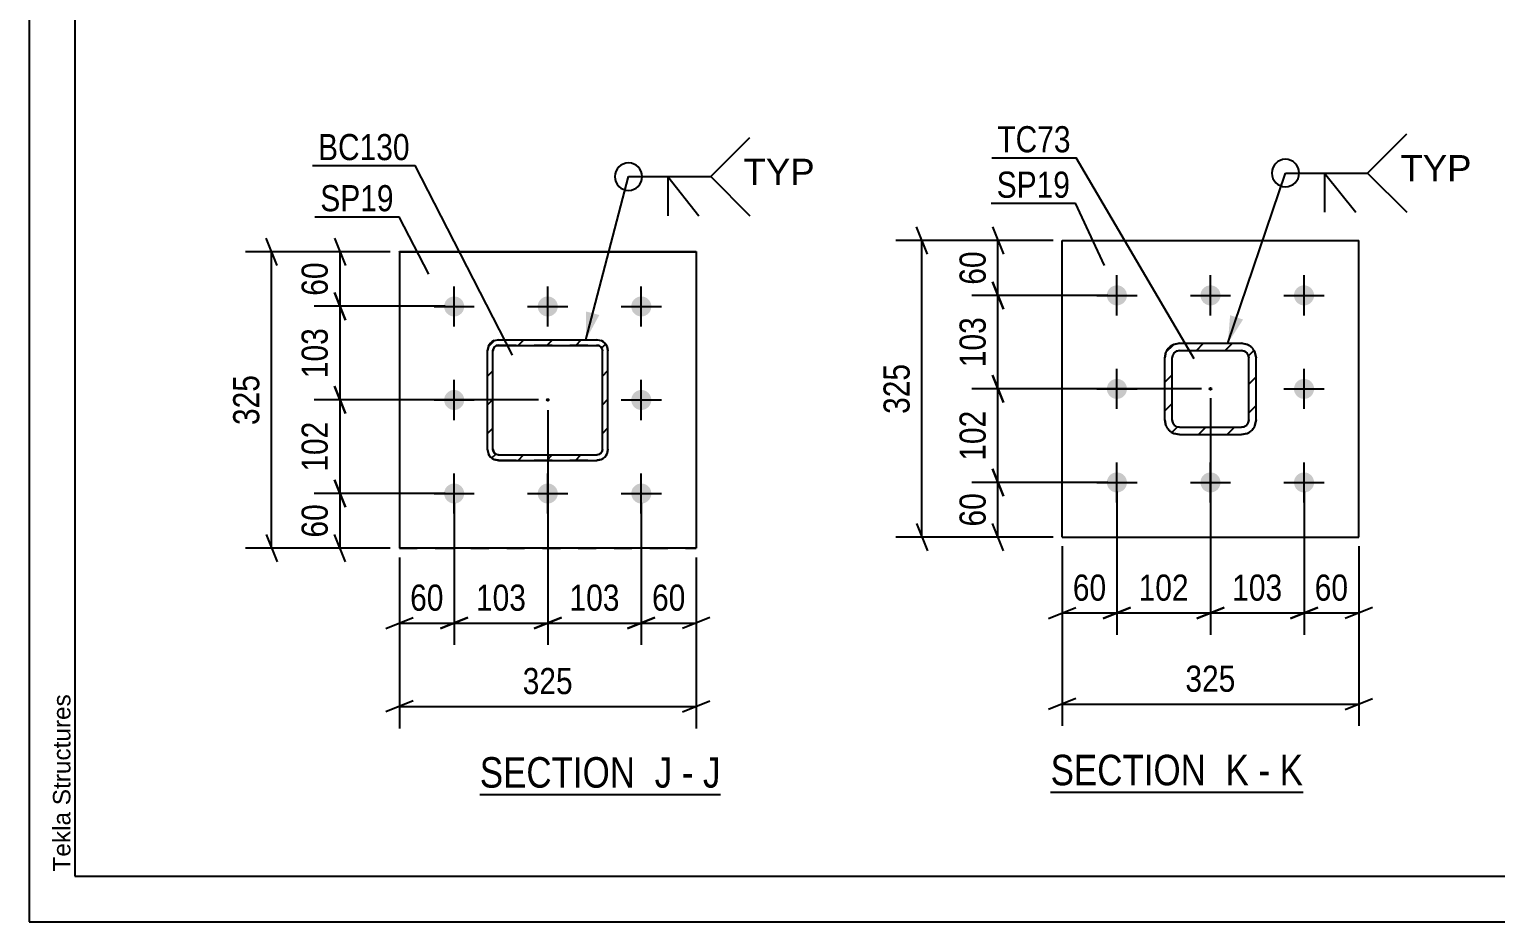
# Model space of a CAD drawing. Header units: millimetres. Extents: x 0 to 594, y 0 to 420.
# Drawn here: x 0 to 160.6, y 0 to 97.8 of the extents above; entities that cross this region are included whole.
import ezdxf

# ---------------------------------------------------------------- set-up
doc = ezdxf.new("R2010")
doc.units = ezdxf.units.MM
doc.linetypes.add('DXK_LINE_DOT2', pattern=[3.9198, 1.9599, -1.9599])
doc.linetypes.add('DXK_LINE_DOT3', pattern=[5.9187, 2.979, -0.9799, 0.9799, -0.9799])
doc.styles.add('Arial', font='ARIAL.TTF', dxfattribs={"height": 0.2})
doc.styles.add('Arial Narrow', font='ARIALN.TTF', dxfattribs={"height": 0.2})

# ---------------------------------------------------------------- blocks, each defined once
blk = doc.blocks.new('Unknown-761544551-1135 - 11509')
at = {"color": 5, "linetype": 'Continuous'}
for p, q in [((0, 420), (0, 0)), ((5, 415), (5, 5)), ((5, 5), (589, 5)), ((0, 0), (594, 0))]:
    blk.add_line(p, q, dxfattribs=at)
at = {"color": 174, "linetype": 'Continuous', "style": 'Arial'}
blk.add_text('Tekla Structures', height=1.9102, rotation=90, dxfattribs=at).set_placement((4.5, 5.5))
blk = doc.blocks.new('Unknown-761544551-20 - 1374')
at = {"color": 6, "linetype": 'Continuous'}
blk.add_line((49.35, 13.94), (75.72, 13.94), dxfattribs=at)
at = {"color": 0, "linetype": 'Continuous'}
for points in [[(67.46, 14.69), (67.46, 18.19), (49.35, 18.19), (49.35, 14.69)], [(70.43, 14.69), (70.43, 18.19), (68.51, 18.19), (68.51, 14.69)], [(72.75, 14.69), (72.75, 18.19), (71.48, 18.19), (71.48, 14.69)], [(75.72, 14.69), (75.72, 18.19), (73.8, 18.19), (73.8, 14.69)]]:
    blk.add_wipeout(points, dxfattribs=at)
at = {"color": 7, "linetype": 'Continuous', "style": 'Arial Narrow'}
for s, p in [('SECTION ', (49.35, 14.69)), ('J', (68.51, 14.69)), ('J', (73.8, 14.69)), ('-', (71.48, 14.69))]:
    blk.add_text(s, height=3.34, dxfattribs=at).set_placement(p)
blk = doc.blocks.new('Unknown-761544551-21 - 1618')
at = {"color": 6, "linetype": 'Continuous'}
blk.add_line((111.89, 14.2), (139.54, 14.2), dxfattribs=at)
at = {"color": 0, "linetype": 'Continuous'}
for points in [[(130, 14.95), (130, 18.45), (111.89, 18.45), (111.89, 14.95)], [(133.61, 14.95), (133.61, 18.45), (131.05, 18.45), (131.05, 14.95)], [(135.93, 14.95), (135.93, 18.45), (134.66, 18.45), (134.66, 14.95)], [(139.54, 14.95), (139.54, 18.45), (136.98, 18.45), (136.98, 14.95)]]:
    blk.add_wipeout(points, dxfattribs=at)
at = {"color": 7, "linetype": 'Continuous', "style": 'Arial Narrow'}
for s, p in [('SECTION ', (111.89, 14.95)), ('K', (131.05, 14.95)), ('K', (136.98, 14.95)), ('-', (134.66, 14.95))]:
    blk.add_text(s, height=3.34, dxfattribs=at).set_placement(p)
blk = doc.blocks.new('Part-761544551-1395 - 1374')
at = {"linetype": 'Continuous'}
h = blk.add_hatch(dxfattribs=at)
h.set_pattern_fill('', scale=0.7, style=0, pattern_type=0)
h.set_pattern_definition([(45, (50.9349, 63.659), (-1.57154, 1.57154), [])])
h.paths.add_polyline_path([(51.39, 63.75), (50.93, 63.66), (50.55, 63.4), (50.29, 63.01), (50.19, 62.55), (50.19, 51.75), (50.29, 51.29), (50.55, 50.9), (50.93, 50.64), (51.39, 50.55), (62.19, 50.55), (62.65, 50.64), (63.04, 50.9), (63.3, 51.29), (63.39, 51.75), (63.39, 62.55), (63.3, 63.01), (63.04, 63.4), (62.65, 63.66), (62.19, 63.75)])
h.paths.add_polyline_path([(62.19, 63.15), (62.42, 63.1), (62.62, 62.97), (62.75, 62.78), (62.79, 62.55), (62.79, 51.75), (62.75, 51.52), (62.62, 51.33), (62.42, 51.2), (62.19, 51.15), (51.39, 51.15), (51.16, 51.2), (50.97, 51.33), (50.84, 51.52), (50.79, 51.75), (50.79, 62.55), (50.84, 62.78), (50.97, 62.97), (51.16, 63.1), (51.39, 63.15)])
blk.add_hatch(color=30, dxfattribs=at).paths.add_polyline_path([(56.79, 57.08, -1), (56.79, 57.28, -1)])
at = {"color": 2, "linetype": 'Continuous'}
for p, q in [((50.19, 62.57), (50.29, 63.03)), ((50.29, 63.01), (50.19, 62.55)), ((50.79, 62.55), (50.84, 62.78)), ((50.84, 62.78), (50.97, 62.97)), ((50.93, 63.68), (51.39, 63.77)), ((51.39, 63.75), (50.93, 63.66)), ((50.97, 62.97), (51.16, 63.1)), ((51.16, 63.1), (51.39, 63.15)), ((51.39, 63.77), (62.19, 63.77)), ((51.39, 63.75), (51.39, 63.77)), ((51.39, 63.75), (62.19, 63.75)), ((51.39, 63.15), (62.19, 63.15)), ((62.19, 63.75), (62.19, 63.77)), ((62.19, 63.77), (62.65, 63.68)), ((62.65, 63.66), (62.19, 63.75)), ((62.19, 63.15), (62.42, 63.1)), ((62.42, 63.1), (62.62, 62.97)), ((62.62, 62.97), (62.75, 62.78)), ((62.75, 62.78), (62.79, 62.55)), ((63.3, 63.03), (63.39, 62.57)), ((63.39, 62.55), (63.3, 63.01)), ((50.19, 62.55), (50.19, 62.57)), ((50.19, 62.55), (50.19, 62.57)), ((50.19, 51.75), (50.19, 62.55)), ((50.79, 51.75), (50.79, 62.55)), ((62.79, 51.75), (62.79, 62.55)), ((63.39, 62.55), (63.39, 62.57)), ((63.39, 62.55), (63.39, 62.57)), ((63.39, 51.75), (63.39, 62.55)), ((50.19, 51.75), (50.29, 51.29)), ((50.79, 51.78), (50.84, 51.55)), ((50.84, 51.52), (50.79, 51.75)), ((50.84, 51.55), (50.97, 51.35)), ((50.97, 51.33), (50.84, 51.52)), ((62.62, 51.35), (62.75, 51.55)), ((62.75, 51.52), (62.62, 51.33)), ((62.75, 51.55), (62.79, 51.78)), ((62.79, 51.75), (62.75, 51.52)), ((63.3, 51.29), (63.39, 51.75)), ((50.93, 50.64), (51.39, 50.55)), ((50.97, 51.35), (51.16, 51.22)), ((51.16, 51.2), (50.97, 51.33)), ((51.16, 51.22), (51.39, 51.18)), ((51.39, 51.15), (51.16, 51.2)), ((51.39, 51.15), (51.39, 51.18)), ((51.39, 51.18), (62.19, 51.18)), ((51.39, 51.15), (62.19, 51.15)), ((51.39, 50.55), (62.19, 50.55)), ((62.19, 51.18), (62.42, 51.22)), ((62.42, 51.2), (62.19, 51.15)), ((62.19, 51.15), (62.19, 51.18)), ((62.19, 50.55), (62.65, 50.64)), ((62.42, 51.22), (62.62, 51.35)), ((62.62, 51.33), (62.42, 51.2))]:
    blk.add_line(p, q, dxfattribs=at)
at = {"color": 7, "linetype": 'DXK_LINE_DOT2'}
for p, q in [((50.84, 62.8), (50.79, 62.57)), ((50.97, 63), (50.84, 62.8)), ((51.16, 63.13), (50.97, 63)), ((51.39, 63.17), (51.16, 63.13)), ((51.39, 63.15), (51.39, 63.17)), ((51.39, 63.17), (62.19, 63.17)), ((62.19, 63.15), (62.19, 63.17)), ((62.42, 63.13), (62.19, 63.17)), ((62.62, 63), (62.42, 63.13)), ((62.75, 62.8), (62.62, 63)), ((62.79, 62.57), (62.75, 62.8)), ((50.19, 51.75), (50.19, 62.55)), ((50.79, 62.55), (50.79, 62.57)), ((50.79, 51.78), (50.79, 62.57)), ((62.79, 62.55), (62.79, 62.57)), ((62.79, 51.78), (62.79, 62.57)), ((63.39, 51.75), (63.39, 62.55)), ((50.29, 51.32), (50.19, 51.78)), ((50.79, 51.75), (50.79, 51.78)), ((62.79, 51.75), (62.79, 51.78)), ((63.39, 51.78), (63.3, 51.32)), ((51.39, 50.58), (50.93, 50.67)), ((51.39, 50.58), (62.19, 50.58)), ((51.39, 50.55), (51.39, 50.58)), ((62.65, 50.67), (62.19, 50.58)), ((62.19, 50.55), (62.19, 50.58))]:
    blk.add_line(p, q, dxfattribs=at)
at = {"color": 7, "linetype": 'DXK_LINE_DOT3'}
blk.add_line((56.79, 57.15), (56.79, 57.21), dxfattribs=at)
at = {"color": 30, "linetype": 'DXK_LINE_DOT3'}
blk.add_line((56.79, 57.15), (56.79, 57.21), dxfattribs=at)
at = {"color": 30, "linetype": 'Continuous'}
blk.add_circle((56.79, 57.18), 0.1, dxfattribs=at)
at = {"color": 2, "linetype": 'Continuous'}
for centre, start, end in [((51.39, 62.57), 112.4999, 157.4999), ((51.39, 62.55), 112.5001, 157.5001), ((62.19, 62.57), 22.5001, 67.5001), ((62.19, 62.55), 22.4999, 67.4999), ((51.39, 51.75), 202.4999, 247.4999), ((62.19, 51.75), 292.5001, 337.5001)]:
    blk.add_arc(centre, 1.2, start, end, dxfattribs=at)
at = {"color": 7, "linetype": 'DXK_LINE_DOT2'}
for centre, start, end in [((51.39, 51.78), 202.5001, 247.5001), ((62.19, 51.78), 292.4999, 337.4999)]:
    blk.add_arc(centre, 1.2, start, end, dxfattribs=at)
blk = doc.blocks.new('Part-761544551-1418 - 1374')
at = {"color": 2, "linetype": 'Continuous'}
for p, q in [((40.54, 73.42), (40.54, 73.43)), ((40.54, 73.43), (40.54, 40.93)), ((40.54, 73.43), (73.04, 73.43)), ((40.54, 73.42), (73.04, 73.42)), ((73.04, 73.43), (73.04, 73.42)), ((73.04, 73.43), (73.04, 40.93)), ((73.04, 40.93), (40.54, 40.93))]:
    blk.add_line(p, q, dxfattribs=at)
at = {"color": 7, "linetype": 'DXK_LINE_DOT2'}
blk.add_line((40.54, 40.93), (73.04, 40.93), dxfattribs=at)
blk = doc.blocks.new('Bolt-761544551-1480 - 1374')
at = {"linetype": 'Continuous'}
for points in [[(46.54, 68.52), (46.77, 68.5), (46.99, 68.43), (47.19, 68.31), (47.36, 68.16), (47.5, 67.97), (47.59, 67.76), (47.64, 67.54), (47.64, 67.31), (47.59, 67.09), (47.5, 66.87), (47.36, 66.69), (47.19, 66.54), (46.99, 66.42), (46.77, 66.35), (46.54, 66.32), (46.32, 66.35), (46.1, 66.42), (45.9, 66.54), (45.73, 66.69), (45.59, 66.87), (45.5, 67.09), (45.45, 67.31), (45.45, 67.54), (45.5, 67.76), (45.59, 67.97), (45.73, 68.16), (45.9, 68.31), (46.1, 68.43), (46.32, 68.5)], [(56.79, 68.52), (57.02, 68.5), (57.24, 68.43), (57.44, 68.31), (57.61, 68.16), (57.75, 67.97), (57.84, 67.76), (57.89, 67.54), (57.89, 67.31), (57.84, 67.09), (57.75, 66.87), (57.61, 66.69), (57.44, 66.54), (57.24, 66.42), (57.02, 66.35), (56.79, 66.32), (56.57, 66.35), (56.35, 66.42), (56.15, 66.54), (55.98, 66.69), (55.84, 66.87), (55.75, 67.09), (55.7, 67.31), (55.7, 67.54), (55.75, 67.76), (55.84, 67.97), (55.98, 68.16), (56.15, 68.31), (56.35, 68.43), (56.57, 68.5)], [(67.04, 68.52), (67.27, 68.5), (67.49, 68.43), (67.69, 68.31), (67.86, 68.16), (68, 67.97), (68.09, 67.76), (68.14, 67.54), (68.14, 67.31), (68.09, 67.09), (68, 66.87), (67.86, 66.69), (67.69, 66.54), (67.49, 66.42), (67.27, 66.35), (67.04, 66.32), (66.82, 66.35), (66.6, 66.42), (66.4, 66.54), (66.23, 66.69), (66.09, 66.87), (66, 67.09), (65.95, 67.31), (65.95, 67.54), (66, 67.76), (66.09, 67.97), (66.23, 68.16), (66.4, 68.31), (66.6, 68.43), (66.82, 68.5)], [(46.54, 58.27), (46.77, 58.25), (46.99, 58.18), (47.19, 58.06), (47.36, 57.91), (47.5, 57.72), (47.59, 57.51), (47.64, 57.29), (47.64, 57.06), (47.59, 56.84), (47.5, 56.62), (47.36, 56.44), (47.19, 56.29), (46.99, 56.17), (46.77, 56.1), (46.54, 56.07), (46.32, 56.1), (46.1, 56.17), (45.9, 56.29), (45.73, 56.44), (45.59, 56.62), (45.5, 56.84), (45.45, 57.06), (45.45, 57.29), (45.5, 57.51), (45.59, 57.72), (45.73, 57.91), (45.9, 58.06), (46.1, 58.18), (46.32, 58.25)], [(67.04, 58.27), (67.27, 58.25), (67.49, 58.18), (67.69, 58.06), (67.86, 57.91), (68, 57.72), (68.09, 57.51), (68.14, 57.29), (68.14, 57.06), (68.09, 56.84), (68, 56.62), (67.86, 56.44), (67.69, 56.29), (67.49, 56.17), (67.27, 56.1), (67.04, 56.07), (66.82, 56.1), (66.6, 56.17), (66.4, 56.29), (66.23, 56.44), (66.09, 56.62), (66, 56.84), (65.95, 57.06), (65.95, 57.29), (66, 57.51), (66.09, 57.72), (66.23, 57.91), (66.4, 58.06), (66.6, 58.18), (66.82, 58.25)], [(46.54, 48.03), (46.77, 48), (46.99, 47.93), (47.19, 47.81), (47.36, 47.66), (47.5, 47.48), (47.59, 47.26), (47.64, 47.04), (47.64, 46.81), (47.59, 46.59), (47.5, 46.38), (47.36, 46.19), (47.19, 46.04), (46.99, 45.92), (46.77, 45.85), (46.54, 45.83), (46.32, 45.85), (46.1, 45.92), (45.9, 46.04), (45.73, 46.19), (45.59, 46.38), (45.5, 46.59), (45.45, 46.81), (45.45, 47.04), (45.5, 47.26), (45.59, 47.48), (45.73, 47.66), (45.9, 47.81), (46.1, 47.93), (46.32, 48)], [(56.79, 48.03), (57.02, 48), (57.24, 47.93), (57.44, 47.81), (57.61, 47.66), (57.75, 47.48), (57.84, 47.26), (57.89, 47.04), (57.89, 46.81), (57.84, 46.59), (57.75, 46.38), (57.61, 46.19), (57.44, 46.04), (57.24, 45.92), (57.02, 45.85), (56.79, 45.83), (56.57, 45.85), (56.35, 45.92), (56.15, 46.04), (55.98, 46.19), (55.84, 46.38), (55.75, 46.59), (55.7, 46.81), (55.7, 47.04), (55.75, 47.26), (55.84, 47.48), (55.98, 47.66), (56.15, 47.81), (56.35, 47.93), (56.57, 48)], [(67.04, 48.03), (67.27, 48), (67.49, 47.93), (67.69, 47.81), (67.86, 47.66), (68, 47.48), (68.09, 47.26), (68.14, 47.04), (68.14, 46.81), (68.09, 46.59), (68, 46.38), (67.86, 46.19), (67.69, 46.04), (67.49, 45.92), (67.27, 45.85), (67.04, 45.83), (66.82, 45.85), (66.6, 45.92), (66.4, 46.04), (66.23, 46.19), (66.09, 46.38), (66, 46.59), (65.95, 46.81), (65.95, 47.04), (66, 47.26), (66.09, 47.48), (66.23, 47.66), (66.4, 47.81), (66.6, 47.93), (66.82, 48)]]:
    blk.add_hatch(color=1, dxfattribs=at).paths.add_polyline_path(points)
at = {"color": 1, "linetype": 'Continuous'}
for p, q in [((46.54, 65.23), (46.54, 69.63)), ((56.79, 65.23), (56.79, 69.63)), ((67.04, 65.23), (67.04, 69.63)), ((44.34, 67.43), (48.74, 67.43)), ((54.59, 67.43), (58.99, 67.43)), ((64.84, 67.43), (69.24, 67.43)), ((46.54, 54.98), (46.54, 59.38)), ((67.04, 54.98), (67.04, 59.38)), ((44.34, 57.18), (48.74, 57.18)), ((64.84, 57.18), (69.24, 57.18)), ((46.54, 44.73), (46.54, 49.13)), ((56.79, 44.73), (56.79, 49.13)), ((67.04, 44.73), (67.04, 49.13)), ((44.34, 46.93), (48.74, 46.93)), ((54.59, 46.93), (58.99, 46.93)), ((64.84, 46.93), (69.24, 46.93))]:
    blk.add_line(p, q, dxfattribs=at)
blk = doc.blocks.new('Part-761544551-1714 - 1618')
at = {"color": 2, "linetype": 'Continuous'}
for p, q in [((113.15, 42.14), (113.15, 74.64)), ((113.15, 74.64), (145.65, 74.64)), ((145.65, 42.14), (145.65, 74.64)), ((113.15, 42.14), (145.65, 42.14))]:
    blk.add_line(p, q, dxfattribs=at)
blk = doc.blocks.new('Bolt-761544551-1740 - 1618')
at = {"linetype": 'Continuous'}
for points in [[(119.15, 69.74, -1), (119.15, 67.54, -1)], [(129.4, 69.74, -1), (129.4, 67.54, -1)], [(139.65, 69.74, -1), (139.65, 67.54, -1)], [(119.15, 59.49, -1), (119.15, 57.29, -1)], [(139.65, 59.49, -1), (139.65, 57.29, -1)], [(119.15, 49.24, -1), (119.15, 47.04, -1)], [(129.4, 49.24, -1), (129.4, 47.04, -1)], [(139.65, 49.24, -1), (139.65, 47.04, -1)]]:
    blk.add_hatch(color=1, dxfattribs=at).paths.add_polyline_path(points)
at = {"color": 1, "linetype": 'Continuous'}
for p, q in [((119.15, 66.44), (119.15, 70.84)), ((129.4, 66.44), (129.4, 70.84)), ((139.65, 66.44), (139.65, 70.84)), ((116.95, 68.64), (121.35, 68.64)), ((127.2, 68.64), (131.6, 68.64)), ((137.45, 68.64), (141.85, 68.64)), ((119.15, 56.19), (119.15, 60.59)), ((139.65, 56.19), (139.65, 60.59)), ((116.95, 58.39), (121.35, 58.39)), ((137.45, 58.39), (141.85, 58.39)), ((119.15, 45.94), (119.15, 50.34)), ((129.4, 45.94), (129.4, 50.34)), ((139.65, 45.94), (139.65, 50.34)), ((116.95, 48.14), (121.35, 48.14)), ((127.2, 48.14), (131.6, 48.14)), ((137.45, 48.14), (141.85, 48.14))]:
    blk.add_line(p, q, dxfattribs=at)
blk = doc.blocks.new('Part-761544551-1763 - 1618')
at = {"linetype": 'Continuous'}
h = blk.add_hatch(dxfattribs=at)
h.set_pattern_fill('', scale=0.7, style=0, pattern_type=0)
h.set_pattern_definition([(45, (125.3845, 63.2658), (-1.57154, 1.57154), [])])
h.paths.add_polyline_path([(126, 63.39), (125.38, 63.27), (124.87, 62.92), (124.52, 62.4), (124.4, 61.79), (124.4, 54.99), (124.52, 54.38), (124.87, 53.86), (125.38, 53.51), (126, 53.39), (132.8, 53.39), (133.41, 53.51), (133.93, 53.86), (134.27, 54.38), (134.4, 54.99), (134.4, 61.79), (134.27, 62.4), (133.93, 62.92), (133.41, 63.27), (132.8, 63.39)])
h.paths.add_polyline_path([(132.8, 62.59), (133.1, 62.53), (133.36, 62.35), (133.54, 62.09), (133.6, 61.79), (133.6, 54.99), (133.54, 54.68), (133.36, 54.42), (133.1, 54.25), (132.8, 54.19), (126, 54.19), (125.69, 54.25), (125.43, 54.42), (125.26, 54.68), (125.2, 54.99), (125.2, 61.79), (125.26, 62.09), (125.43, 62.35), (125.69, 62.53), (126, 62.59)])
blk.add_hatch(color=30, dxfattribs=at).paths.add_polyline_path([(129.4, 58.29, -1), (129.4, 58.49, -1)])
at = {"color": 7, "linetype": 'DXK_LINE_DOT2'}
for p, q in [((125.38, 63.27), (126, 63.39)), ((126, 63.39), (132.8, 63.39)), ((132.8, 63.39), (133.41, 63.27)), ((124.4, 61.79), (124.52, 62.4)), ((124.4, 54.99), (124.4, 61.79)), ((125.26, 62.09), (125.2, 61.79)), ((125.2, 54.99), (125.2, 61.79)), ((126, 62.59), (125.69, 62.53)), ((126, 62.59), (132.8, 62.59)), ((133.1, 62.53), (132.8, 62.59)), ((133.6, 61.79), (133.54, 62.09)), ((133.6, 54.99), (133.6, 61.79)), ((134.27, 62.4), (134.4, 61.79)), ((134.4, 54.99), (134.4, 61.79)), ((124.52, 54.38), (124.4, 54.99)), ((125.2, 54.99), (125.26, 54.68)), ((133.54, 54.68), (133.6, 54.99)), ((134.4, 54.99), (134.27, 54.38)), ((126, 53.39), (125.38, 53.51)), ((125.69, 54.25), (126, 54.19)), ((126, 54.19), (132.8, 54.19)), ((126, 53.39), (132.8, 53.39)), ((132.8, 54.19), (133.1, 54.25)), ((133.41, 53.51), (132.8, 53.39))]:
    blk.add_line(p, q, dxfattribs=at)
at = {"color": 2, "linetype": 'Continuous'}
for p, q in [((126, 63.39), (125.38, 63.27)), ((126, 63.39), (132.8, 63.39)), ((133.41, 63.27), (132.8, 63.39)), ((124.52, 62.4), (124.4, 61.79)), ((124.4, 54.99), (124.4, 61.79)), ((125.2, 61.79), (125.26, 62.09)), ((125.2, 54.99), (125.2, 61.79)), ((125.69, 62.53), (126, 62.59)), ((126, 62.59), (132.8, 62.59)), ((132.8, 62.59), (133.1, 62.53)), ((133.54, 62.09), (133.6, 61.79)), ((133.6, 54.99), (133.6, 61.79)), ((134.4, 61.79), (134.27, 62.4)), ((134.4, 54.99), (134.4, 61.79)), ((124.4, 54.99), (124.52, 54.38)), ((125.26, 54.68), (125.2, 54.99)), ((133.6, 54.99), (133.54, 54.68)), ((134.27, 54.38), (134.4, 54.99)), ((125.38, 53.51), (126, 53.39)), ((126, 54.19), (125.69, 54.25)), ((126, 54.19), (132.8, 54.19)), ((126, 53.39), (132.8, 53.39)), ((133.1, 54.25), (132.8, 54.19)), ((132.8, 53.39), (133.41, 53.51))]:
    blk.add_line(p, q, dxfattribs=at)
at = {"color": 7, "linetype": 'DXK_LINE_DOT3'}
blk.add_line((129.4, 58.39), (129.4, 58.39), dxfattribs=at)
at = {"color": 30, "linetype": 'DXK_LINE_DOT3'}
blk.add_line((129.4, 58.39), (129.4, 58.39), dxfattribs=at)
at = {"color": 30, "linetype": 'Continuous'}
blk.add_circle((129.4, 58.39), 0.1, dxfattribs=at)
at = {"color": 7, "linetype": 'DXK_LINE_DOT2'}
for centre, radius, start, end in [((126, 61.79), 1.6, 112.5, 157.5), ((132.8, 61.79), 1.6, 22.5, 67.5), ((126, 61.79), 0.8, 112.5, 157.5), ((132.8, 61.79), 0.8, 22.5, 67.5), ((126, 54.99), 0.8, 202.5, 247.5), ((132.8, 54.99), 0.8, 292.5, 337.5), ((126, 54.99), 1.6, 202.5, 247.5), ((132.8, 54.99), 1.6, 292.5, 337.5)]:
    blk.add_arc(centre, radius, start, end, dxfattribs=at)
at = {"color": 2, "linetype": 'Continuous'}
for centre, radius, start, end in [((126, 61.79), 1.6, 112.5, 157.5), ((132.8, 61.79), 1.6, 22.5, 67.5), ((126, 61.79), 0.8, 112.5, 157.5), ((132.8, 61.79), 0.8, 22.5, 67.5), ((126, 54.99), 0.8, 202.5, 247.5), ((132.8, 54.99), 0.8, 292.5, 337.5), ((126, 54.99), 1.6, 202.5, 247.5), ((132.8, 54.99), 1.6, 292.5, 337.5)]:
    blk.add_arc(centre, radius, start, end, dxfattribs=at)
blk = doc.blocks.new('StraightDimension-761544551-5128 - 1374')
at = {"color": 7, "linetype": 'Continuous'}
for p, q in [((33.44, 74.92), (34.64, 71.92)), ((39.54, 73.42), (31.19, 73.42)), ((34.04, 67.44), (34.04, 73.42)), ((34.64, 65.94), (33.44, 68.94)), ((45.54, 67.44), (31.19, 67.44))]:
    blk.add_line(p, q, dxfattribs=at)
at = {"color": 0}
blk.add_wipeout([(33.29, 72.86), (29.09, 72.86), (29.09, 68), (33.29, 68)], dxfattribs=at)
at = {"color": 3, "style": 'Arial Narrow'}
blk.add_text('60', height=2.863, rotation=90.0002, dxfattribs=at).set_placement((32.69, 68.6))
blk = doc.blocks.new('StraightDimension-761544551-1570 - 1374')
at = {"color": 7, "linetype": 'Continuous'}
for p, q in [((46.54, 45.92), (46.54, 30.33)), ((40.54, 39.93), (40.54, 30.33)), ((39.04, 32.13), (42.04, 33.33)), ((40.54, 32.73), (46.54, 32.73)), ((48.04, 33.33), (45.04, 32.13))]:
    blk.add_line(p, q, dxfattribs=at)
at = {"color": 0}
blk.add_wipeout([(45.97, 33.48), (45.97, 37.68), (41.12, 37.68), (41.12, 33.48)], dxfattribs=at)
at = {"color": 3, "style": 'Arial Narrow'}
blk.add_text('60', height=2.863, dxfattribs=at).set_placement((41.72, 34.08))
blk = doc.blocks.new('StraightDimension-761544551-1519 - 1374')
at = {"color": 7, "linetype": 'Continuous'}
for p, q in [((27.14, 71.92), (25.94, 74.92)), ((39.54, 73.42), (23.69, 73.42)), ((26.54, 40.93), (26.54, 73.42)), ((25.94, 42.43), (27.14, 39.43)), ((39.54, 40.93), (23.69, 40.93))]:
    blk.add_line(p, q, dxfattribs=at)
at = {"color": 0}
blk.add_wipeout([(25.79, 60.52), (21.59, 60.52), (21.59, 53.83), (25.79, 53.83)], dxfattribs=at)
at = {"color": 3, "style": 'Arial Narrow'}
blk.add_text('325', height=2.863, rotation=90.0002, dxfattribs=at).set_placement((25.19, 54.43))
blk = doc.blocks.new('StraightDimension-761544551-1559 - 1374')
at = {"color": 7, "linetype": 'Continuous'}
for p, q in [((40.54, 39.93), (40.54, 21.19)), ((73.04, 39.93), (73.04, 21.19)), ((42.04, 24.19), (39.04, 22.99)), ((71.54, 22.99), (74.54, 24.19)), ((40.54, 23.59), (73.04, 23.59))]:
    blk.add_line(p, q, dxfattribs=at)
at = {"color": 0}
blk.add_wipeout([(60.14, 24.34), (60.14, 28.54), (53.45, 28.54), (53.45, 24.34)], dxfattribs=at)
at = {"color": 3, "style": 'Arial Narrow'}
blk.add_text('325', height=2.863, dxfattribs=at).set_placement((54.05, 24.94))
blk = doc.blocks.new('StraightDimension-761544551-1582 - 1374')
at = {"color": 7, "linetype": 'Continuous'}
for p, q in [((67.04, 45.92), (67.04, 30.33)), ((73.04, 39.93), (73.04, 30.33)), ((65.54, 32.13), (68.54, 33.33)), ((67.04, 32.73), (73.04, 32.73)), ((74.54, 33.33), (71.54, 32.13))]:
    blk.add_line(p, q, dxfattribs=at)
at = {"color": 0}
blk.add_wipeout([(72.47, 33.48), (72.47, 37.68), (67.62, 37.68), (67.62, 33.48)], dxfattribs=at)
at = {"color": 3, "style": 'Arial Narrow'}
blk.add_text('60', height=2.863, dxfattribs=at).set_placement((68.22, 34.08))
blk = doc.blocks.new('StraightDimension-761544551-5129 - 1374')
at = {"color": 7, "linetype": 'Continuous'}
for p, q in [((33.44, 68.94), (34.64, 65.94)), ((45.54, 67.44), (31.19, 67.44)), ((34.04, 57.18), (34.04, 67.44)), ((34.64, 55.68), (33.44, 58.68)), ((55.79, 57.18), (31.19, 57.18))]:
    blk.add_line(p, q, dxfattribs=at)
at = {"color": 0}
blk.add_wipeout([(33.29, 65.65), (29.09, 65.65), (29.09, 58.97), (33.29, 58.97)], dxfattribs=at)
at = {"color": 3, "style": 'Arial Narrow'}
blk.add_text('103', height=2.863, rotation=90.0002, dxfattribs=at).set_placement((32.69, 59.57))
blk = doc.blocks.new('StraightDimension-761544551-5130 - 1374')
at = {"color": 7, "linetype": 'Continuous'}
for p, q in [((33.44, 58.68), (34.64, 55.68)), ((55.79, 57.18), (31.19, 57.18)), ((34.04, 46.94), (34.04, 57.18)), ((34.64, 45.44), (33.44, 48.44)), ((45.54, 46.94), (31.19, 46.94))]:
    blk.add_line(p, q, dxfattribs=at)
at = {"color": 0}
blk.add_wipeout([(33.29, 55.4), (29.09, 55.4), (29.09, 48.72), (33.29, 48.72)], dxfattribs=at)
at = {"color": 3, "style": 'Arial Narrow'}
blk.add_text('102', height=2.863, rotation=90.0002, dxfattribs=at).set_placement((32.69, 49.32))
blk = doc.blocks.new('StraightDimension-761544551-5131 - 1374')
at = {"color": 7, "linetype": 'Continuous'}
for p, q in [((33.44, 48.44), (34.64, 45.44)), ((45.54, 46.94), (31.19, 46.94)), ((34.04, 40.93), (34.04, 46.94)), ((34.64, 39.43), (33.44, 42.43)), ((39.54, 40.93), (31.19, 40.93))]:
    blk.add_line(p, q, dxfattribs=at)
at = {"color": 0}
blk.add_wipeout([(33.29, 46.36), (29.09, 46.36), (29.09, 41.5), (33.29, 41.5)], dxfattribs=at)
at = {"color": 3, "style": 'Arial Narrow'}
blk.add_text('60', height=2.863, rotation=90.0002, dxfattribs=at).set_placement((32.69, 42.1))
blk = doc.blocks.new('StraightDimension-761544551-5162 - 1374')
at = {"color": 7, "linetype": 'Continuous'}
for p, q in [((56.79, 56.06), (56.79, 30.33)), ((46.54, 45.92), (46.54, 30.33)), ((45.04, 32.13), (48.04, 33.33)), ((46.54, 32.73), (56.79, 32.73)), ((58.29, 33.33), (55.29, 32.13))]:
    blk.add_line(p, q, dxfattribs=at)
at = {"color": 0}
blk.add_wipeout([(55.01, 33.48), (55.01, 37.68), (48.33, 37.68), (48.33, 33.48)], dxfattribs=at)
at = {"color": 3, "style": 'Arial Narrow'}
blk.add_text('103', height=2.863, dxfattribs=at).set_placement((48.93, 34.08))
blk = doc.blocks.new('StraightDimension-761544551-5164 - 1374')
at = {"color": 7, "linetype": 'Continuous'}
for p, q in [((56.79, 56.06), (56.79, 30.33)), ((67.04, 45.92), (67.04, 30.33)), ((55.29, 32.13), (58.29, 33.33)), ((56.79, 32.73), (67.04, 32.73)), ((68.54, 33.33), (65.54, 32.13))]:
    blk.add_line(p, q, dxfattribs=at)
at = {"color": 0}
blk.add_wipeout([(65.26, 33.48), (65.26, 37.68), (58.58, 37.68), (58.58, 33.48)], dxfattribs=at)
at = {"color": 3, "style": 'Arial Narrow'}
blk.add_text('103', height=2.863, dxfattribs=at).set_placement((59.18, 34.08))
blk = doc.blocks.new('StraightDimension-761544551-1830 - 1618')
at = {"color": 7, "linetype": 'Continuous'}
for p, q in [((139.65, 47.14), (139.65, 31.43)), ((145.65, 41.14), (145.65, 31.43)), ((138.15, 33.23), (141.15, 34.43)), ((139.65, 33.83), (145.65, 33.83)), ((147.15, 34.43), (144.15, 33.23))]:
    blk.add_line(p, q, dxfattribs=at)
at = {"color": 0}
blk.add_wipeout([(145.07, 34.58), (145.07, 38.78), (140.22, 38.78), (140.22, 34.58)], dxfattribs=at)
at = {"color": 3, "style": 'Arial Narrow'}
blk.add_text('60', height=2.863, dxfattribs=at).set_placement((140.82, 35.18))
blk = doc.blocks.new('StraightDimension-761544551-1801 - 1618')
at = {"color": 7, "linetype": 'Continuous'}
for p, q in [((98.39, 73.14), (97.19, 76.14)), ((112.15, 74.64), (94.94, 74.64)), ((97.79, 42.14), (97.79, 74.64)), ((97.19, 43.64), (98.39, 40.64)), ((112.15, 42.14), (94.94, 42.14))]:
    blk.add_line(p, q, dxfattribs=at)
at = {"color": 0}
blk.add_wipeout([(97.04, 61.73), (92.84, 61.73), (92.84, 55.05), (97.04, 55.05)], dxfattribs=at)
at = {"color": 3, "style": 'Arial Narrow'}
blk.add_text('325', height=2.863, rotation=90.0002, dxfattribs=at).set_placement((96.44, 55.65))
blk = doc.blocks.new('StraightDimension-761544551-1814 - 1618')
at = {"color": 7, "linetype": 'Continuous'}
for p, q in [((119.15, 47.14), (119.15, 31.43)), ((113.15, 41.14), (113.15, 31.43)), ((111.65, 33.23), (114.65, 34.43)), ((113.15, 33.83), (119.15, 33.83)), ((120.65, 34.43), (117.65, 33.23))]:
    blk.add_line(p, q, dxfattribs=at)
at = {"color": 0}
blk.add_wipeout([(118.57, 34.58), (118.57, 38.78), (113.72, 38.78), (113.72, 34.58)], dxfattribs=at)
at = {"color": 3, "style": 'Arial Narrow'}
blk.add_text('60', height=2.863, dxfattribs=at).set_placement((114.32, 35.18))
blk = doc.blocks.new('StraightDimension-761544551-5232 - 1618')
at = {"color": 7, "linetype": 'Continuous'}
for p, q in [((105.52, 59.89), (106.72, 56.89)), ((128.4, 58.39), (103.27, 58.39)), ((106.12, 48.14), (106.12, 58.39)), ((106.72, 46.64), (105.52, 49.64)), ((118.15, 48.14), (103.27, 48.14))]:
    blk.add_line(p, q, dxfattribs=at)
at = {"color": 0}
blk.add_wipeout([(105.37, 56.6), (101.17, 56.6), (101.17, 49.92), (105.37, 49.92)], dxfattribs=at)
at = {"color": 3, "style": 'Arial Narrow'}
blk.add_text('102', height=2.863, rotation=90.0002, dxfattribs=at).set_placement((104.77, 50.52))
blk = doc.blocks.new('StraightDimension-761544551-1841 - 1618')
at = {"color": 7, "linetype": 'Continuous'}
for p, q in [((113.15, 41.14), (113.15, 21.45)), ((145.65, 41.14), (145.65, 21.45)), ((114.65, 24.45), (111.65, 23.25)), ((144.15, 23.25), (147.15, 24.45)), ((113.15, 23.85), (145.65, 23.85))]:
    blk.add_line(p, q, dxfattribs=at)
at = {"color": 0}
blk.add_wipeout([(132.74, 24.6), (132.74, 28.8), (126.05, 28.8), (126.05, 24.6)], dxfattribs=at)
at = {"color": 3, "style": 'Arial Narrow'}
blk.add_text('325', height=2.863, dxfattribs=at).set_placement((126.65, 25.2))
blk = doc.blocks.new('StraightDimension-761544551-1852 - 1618')
at = {"color": 7, "linetype": 'Continuous'}
for p, q in [((105.52, 49.64), (106.72, 46.64)), ((118.15, 48.14), (103.27, 48.14)), ((106.12, 42.14), (106.12, 48.14)), ((106.72, 40.64), (105.52, 43.64)), ((112.15, 42.14), (103.27, 42.14))]:
    blk.add_line(p, q, dxfattribs=at)
at = {"color": 0}
blk.add_wipeout([(105.37, 47.57), (101.17, 47.57), (101.17, 42.71), (105.37, 42.71)], dxfattribs=at)
at = {"color": 3, "style": 'Arial Narrow'}
blk.add_text('60', height=2.863, rotation=90.0002, dxfattribs=at).set_placement((104.77, 43.31))
blk = doc.blocks.new('StraightDimension-761544551-1868 - 1618')
at = {"color": 7, "linetype": 'Continuous'}
for p, q in [((105.52, 76.14), (106.72, 73.14)), ((112.15, 74.64), (103.27, 74.64)), ((106.12, 68.64), (106.12, 74.64)), ((106.72, 67.14), (105.52, 70.14)), ((118.15, 68.64), (103.27, 68.64))]:
    blk.add_line(p, q, dxfattribs=at)
at = {"color": 0}
blk.add_wipeout([(105.37, 74.07), (101.17, 74.07), (101.17, 69.21), (105.37, 69.21)], dxfattribs=at)
at = {"color": 3, "style": 'Arial Narrow'}
blk.add_text('60', height=2.863, rotation=90.0002, dxfattribs=at).set_placement((104.77, 69.81))
blk = doc.blocks.new('StraightDimension-761544551-5210 - 1618')
at = {"color": 7, "linetype": 'Continuous'}
for p, q in [((129.4, 57.39), (129.4, 31.43)), ((119.15, 47.14), (119.15, 31.43)), ((117.65, 33.23), (120.65, 34.43)), ((119.15, 33.83), (129.4, 33.83)), ((130.9, 34.43), (127.9, 33.23))]:
    blk.add_line(p, q, dxfattribs=at)
at = {"color": 0}
blk.add_wipeout([(127.61, 34.58), (127.61, 38.78), (120.93, 38.78), (120.93, 34.58)], dxfattribs=at)
at = {"color": 3, "style": 'Arial Narrow'}
blk.add_text('102', height=2.863, dxfattribs=at).set_placement((121.53, 35.18))
blk = doc.blocks.new('StraightDimension-761544551-5212 - 1618')
at = {"color": 7, "linetype": 'Continuous'}
for p, q in [((129.4, 57.39), (129.4, 31.43)), ((139.65, 47.14), (139.65, 31.43)), ((127.9, 33.23), (130.9, 34.43)), ((129.4, 33.83), (139.65, 33.83)), ((141.15, 34.43), (138.15, 33.23))]:
    blk.add_line(p, q, dxfattribs=at)
at = {"color": 0}
blk.add_wipeout([(137.86, 34.58), (137.86, 38.78), (131.18, 38.78), (131.18, 34.58)], dxfattribs=at)
at = {"color": 3, "style": 'Arial Narrow'}
blk.add_text('103', height=2.863, dxfattribs=at).set_placement((131.78, 35.18))
blk = doc.blocks.new('StraightDimension-761544551-5234 - 1618')
at = {"color": 7, "linetype": 'Continuous'}
for p, q in [((105.52, 70.14), (106.72, 67.14)), ((118.15, 68.64), (103.27, 68.64)), ((106.12, 58.39), (106.12, 68.64)), ((106.72, 56.89), (105.52, 59.89)), ((128.4, 58.39), (103.27, 58.39))]:
    blk.add_line(p, q, dxfattribs=at)
at = {"color": 0}
blk.add_wipeout([(105.37, 66.85), (101.17, 66.85), (101.17, 60.17), (105.37, 60.17)], dxfattribs=at)
at = {"color": 3, "style": 'Arial Narrow'}
blk.add_text('103', height=2.863, rotation=90.0002, dxfattribs=at).set_placement((104.77, 60.77))
blk = doc.blocks.new('Mark-761544551-7582 - 1374')
at = {"color": 0}
blk.add_wipeout([(41.68, 83.46), (41.68, 86.46), (31.63, 86.46), (31.63, 83.46)], dxfattribs=at)
blk.add_wipeout([(41.68, 83.46), (41.68, 86.46), (31.63, 86.46), (31.63, 83.46)], dxfattribs=at)
at = {"color": 30, "linetype": 'Continuous'}
for p in [(31.03, 82.86), (52.93, 62.09)]:
    blk.add_line(p, (42.28, 82.86), dxfattribs=at)
at = {"color": 3, "style": 'Arial Narrow'}
blk.add_text('BC130', height=2.863, dxfattribs=at).set_placement((31.63, 83.46))
blk = doc.blocks.new('Mark-761544551-7585 - 1374')
at = {"color": 0}
blk.add_wipeout([(39.91, 77.86), (39.91, 80.86), (31.88, 80.86), (31.88, 77.86)], dxfattribs=at)
blk.add_wipeout([(39.91, 77.86), (39.91, 80.86), (31.88, 80.86), (31.88, 77.86)], dxfattribs=at)
at = {"color": 30, "linetype": 'Continuous'}
for p in [(31.28, 77.26), (43.77, 70.97)]:
    blk.add_line(p, (40.51, 77.26), dxfattribs=at)
at = {"color": 3, "style": 'Arial Narrow'}
blk.add_text('SP19', height=2.863, dxfattribs=at).set_placement((31.88, 77.86))
blk = doc.blocks.new('WeldMark-761544551-7599 - 1374')
at = {"linetype": 'Continuous'}
blk.add_hatch(color=30, dxfattribs=at).paths.add_polyline_path([(62.45, 66.49), (60.96, 63.77), (61, 66.87)])
at = {"color": 30, "linetype": 'Continuous'}
for p, q in [((60.96, 63.77), (65.65, 81.65)), ((65.65, 81.65), (74.65, 81.65))]:
    blk.add_line(p, q, dxfattribs=at)
at = {"color": 3, "linetype": 'Continuous'}
for q in [(73.36, 77.37), (69.94, 77.37)]:
    blk.add_line((69.94, 81.65), q, dxfattribs=at)
for start, end in [(90, 270), (270, 90)]:
    blk.add_arc((65.65, 81.65), 1.5, start, end, dxfattribs=at)
at = {"color": 0, "linetype": 'Continuous'}
blk.add_wipeout([(86.03, 80.75), (86.03, 83.75), (78.25, 83.75), (78.25, 80.75)], dxfattribs=at)
blk.add_wipeout([(86.03, 80.75), (86.03, 83.75), (78.25, 83.75), (78.25, 80.75)], dxfattribs=at)
at = {"color": 3, "linetype": 'Continuous'}
for q in [(78.94, 85.94), (78.94, 77.37)]:
    blk.add_line((74.65, 81.65), q, dxfattribs=at)
at = {"color": 3, "linetype": 'Continuous', "style": 'Arial'}
blk.add_text('TYP', height=2.865, dxfattribs=at).set_placement((78.25, 80.75))
blk = doc.blocks.new('Mark-761544551-1759 - 1618')
at = {"color": 0}
blk.add_wipeout([(114.09, 84.32), (114.09, 87.32), (106.05, 87.32), (106.05, 84.32)], dxfattribs=at)
blk.add_wipeout([(114.09, 84.32), (114.09, 87.32), (106.05, 87.32), (106.05, 84.32)], dxfattribs=at)
at = {"color": 30, "linetype": 'Continuous'}
for p in [(105.45, 83.72), (127.61, 61.67)]:
    blk.add_line(p, (114.69, 83.72), dxfattribs=at)
at = {"color": 3, "style": 'Arial Narrow'}
blk.add_text('TC73', height=2.863, dxfattribs=at).set_placement((106.05, 84.32))
blk = doc.blocks.new('WeldMark-761544551-7642 - 1618')
at = {"linetype": 'Continuous'}
blk.add_hatch(color=30, dxfattribs=at).paths.add_polyline_path([(132.97, 65.99), (131.3, 63.39), (131.55, 66.47)])
at = {"color": 30, "linetype": 'Continuous'}
for p, q in [((131.3, 63.39), (137.61, 82.05)), ((137.61, 82.05), (146.61, 82.05))]:
    blk.add_line(p, q, dxfattribs=at)
at = {"color": 3, "linetype": 'Continuous'}
for q in [(145.33, 77.76), (141.9, 77.76)]:
    blk.add_line((141.9, 82.05), q, dxfattribs=at)
for start, end in [(90, 270), (270, 90)]:
    blk.add_arc((137.61, 82.05), 1.5, start, end, dxfattribs=at)
at = {"color": 0, "linetype": 'Continuous'}
blk.add_wipeout([(157.99, 81.15), (157.99, 84.15), (150.21, 84.15), (150.21, 81.15)], dxfattribs=at)
blk.add_wipeout([(157.99, 81.15), (157.99, 84.15), (150.21, 84.15), (150.21, 81.15)], dxfattribs=at)
at = {"color": 3, "linetype": 'Continuous'}
for q in [(150.9, 86.33), (150.9, 77.76)]:
    blk.add_line((146.61, 82.05), q, dxfattribs=at)
at = {"color": 3, "linetype": 'Continuous', "style": 'Arial'}
blk.add_text('TYP', height=2.865, dxfattribs=at).set_placement((150.21, 81.15))
blk = doc.blocks.new('Mark-761544551-1709 - 1618')
at = {"color": 0}
blk.add_wipeout([(114.01, 79.34), (114.01, 82.34), (105.98, 82.34), (105.98, 79.34)], dxfattribs=at)
blk.add_wipeout([(114.01, 79.34), (114.01, 82.34), (105.98, 82.34), (105.98, 79.34)], dxfattribs=at)
at = {"color": 30, "linetype": 'Continuous'}
for p in [(105.38, 78.74), (117.8, 71.93)]:
    blk.add_line(p, (114.61, 78.74), dxfattribs=at)
at = {"color": 3, "style": 'Arial Narrow'}
blk.add_text('SP19', height=2.863, dxfattribs=at).set_placement((105.98, 79.34))

msp = doc.modelspace()

# ---------------------------------------------------------------- block references
for name in ['Unknown-761544551-1135 - 11509', 'Part-761544551-1714 - 1618', 'Part-761544551-1418 - 1374', 'Bolt-761544551-1740 - 1618', 'Bolt-761544551-1480 - 1374', 'Part-761544551-1395 - 1374', 'Part-761544551-1763 - 1618']:
    msp.add_blockref(name, (0, 0))

# ---------------------------------------------------------------- next in the draw order: block references
for name in ['WeldMark-761544551-7599 - 1374', 'WeldMark-761544551-7642 - 1618', 'StraightDimension-761544551-1801 - 1618', 'StraightDimension-761544551-5128 - 1374', 'StraightDimension-761544551-1830 - 1618', 'StraightDimension-761544551-1570 - 1374', 'Unknown-761544551-20 - 1374', 'Unknown-761544551-21 - 1618']:
    msp.add_blockref(name, (0, 0))

# ---------------------------------------------------------------- next in the draw order: block references
for name in ['StraightDimension-761544551-1868 - 1618', 'StraightDimension-761544551-1519 - 1374', 'StraightDimension-761544551-1814 - 1618']:
    msp.add_blockref(name, (0, 0))

# ---------------------------------------------------------------- next in the draw order: block references
for name in ['StraightDimension-761544551-5129 - 1374', 'StraightDimension-761544551-5232 - 1618', 'StraightDimension-761544551-1841 - 1618', 'StraightDimension-761544551-1559 - 1374']:
    msp.add_blockref(name, (0, 0))

# ---------------------------------------------------------------- next in the draw order: block references
for name in ['Mark-761544551-7582 - 1374', 'StraightDimension-761544551-5130 - 1374', 'StraightDimension-761544551-1852 - 1618', 'StraightDimension-761544551-1582 - 1374']:
    msp.add_blockref(name, (0, 0))

# ---------------------------------------------------------------- next in the draw order: block references
for name in ['Mark-761544551-7585 - 1374', 'StraightDimension-761544551-5210 - 1618', 'StraightDimension-761544551-5131 - 1374']:
    msp.add_blockref(name, (0, 0))

# ---------------------------------------------------------------- next in the draw order: block references
for name in ['StraightDimension-761544551-5212 - 1618', 'StraightDimension-761544551-5162 - 1374']:
    msp.add_blockref(name, (0, 0))

# ---------------------------------------------------------------- next in the draw order: block references
for name in ['StraightDimension-761544551-5234 - 1618', 'StraightDimension-761544551-5164 - 1374']:
    msp.add_blockref(name, (0, 0))

# ---------------------------------------------------------------- next in the draw order: block references
msp.add_blockref('Mark-761544551-1759 - 1618', (0, 0))

# ---------------------------------------------------------------- next in the draw order: block references
msp.add_blockref('Mark-761544551-1709 - 1618', (0, 0))

doc.saveas('drawing.dxf')
